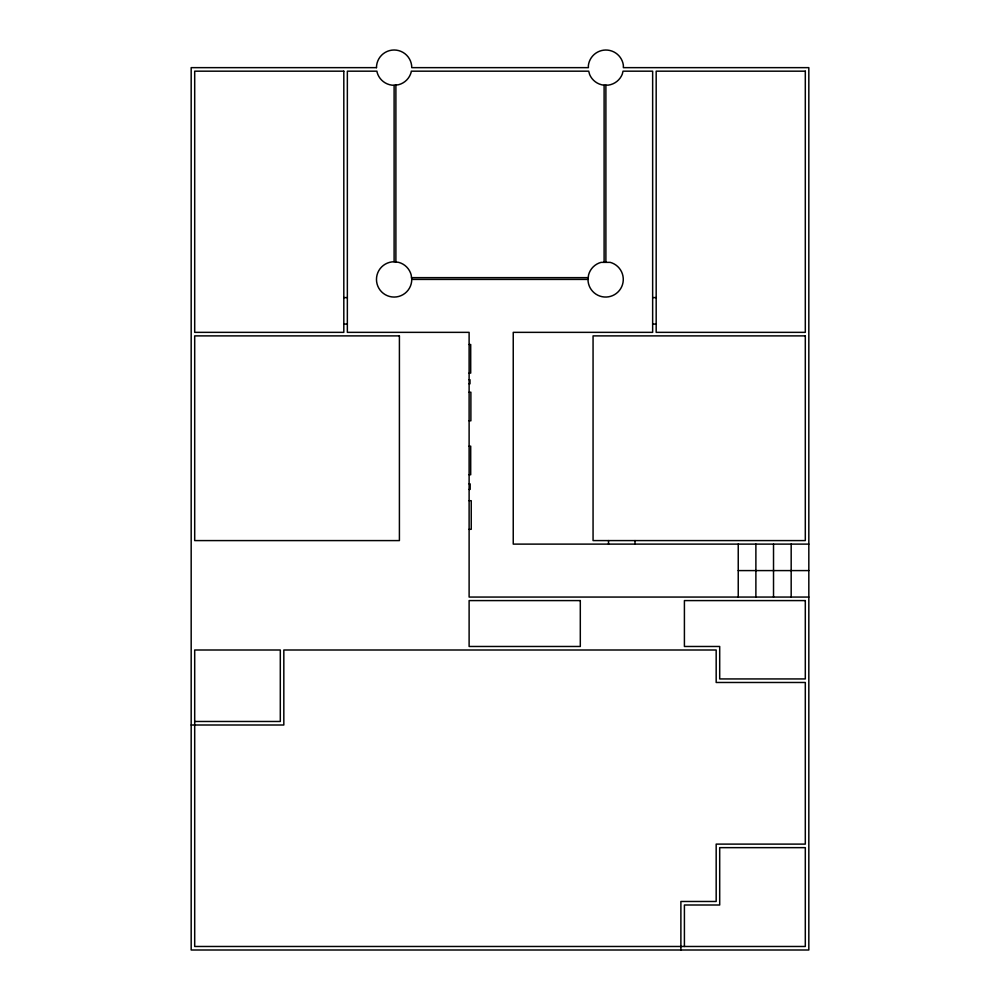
<?xml version="1.0" encoding="UTF-8"?>
<svg xmlns="http://www.w3.org/2000/svg" width="1000" height="1000" viewBox="0 0 1000 1000"><rect width="100%" height="100%" fill="white"/><g stroke="black" fill="none" stroke-linecap="round" stroke-linejoin="round"><path stroke-width="1.5" d="M587.987 279.413L588.587 274.85A17.65 17.65 0 0 1 601.062 262.362L610.2 262.362A17.65 17.65 0 0 1 623.013 282.475A17.65 17.65 0 0 1 604.087 296.988A17.65 17.65 0 0 1 587.987 279.413L411.763 279.413A17.65 17.65 0 0 1 394.113 297.062A17.65 17.65 0 0 1 376.475 279.413A17.65 17.65 0 0 1 394.113 261.762L394.113 85.3A17.65 17.65 0 0 1 377.075 72.213L376.938 71.175L347.35 71.175L347.35 332.35L469.113 332.35L469.113 597.062L808.825 597.062M394.113 85.3L398.688 84.688A17.65 17.65 0 0 0 411.163 72.213L411.3 71.175L588.7 71.175L589.663 74.612A17.65 17.65 0 0 0 603.8 85.175L608.413 85.113A17.65 17.65 0 0 0 622.275 74.188L623.038 71.175L652.65 71.175L652.65 332.35L513.237 332.35L513.237 544.113L808.825 544.113M411.538 277.65L588.212 277.65M343.812 297.6L347.35 297.6M652.65 297.6L656.175 297.6M343.812 324.075L347.35 324.075M652.65 324.075L656.175 324.075M469.113 344.513L470.7 344.513L470.7 373.1L469.113 373.1M469.113 379.75L470 379.75L470 383.812L469.113 383.812M469.113 392.212L470.887 392.212L470.887 420.8L469.113 420.8M469.113 446.163L470.7 446.163L470.7 474.75L469.113 474.75M469.113 483.913L470.175 483.913L470.175 489.375L469.113 489.375M469.113 500.712L471.238 500.712L471.238 529.3L469.113 529.3M738.238 570.588L808.825 570.588M194.7 721.475L280.3 721.475L280.3 650L194.7 650L194.7 946.475L805.3 946.475L805.3 847.65L719.7 847.65L719.7 905L684.412 905L684.412 946.475M191.175 725L283.825 725L283.825 650L716.175 650L716.175 682.475L805.3 682.475L805.3 844.112L716.175 844.112L716.175 901.475L680.888 901.475L680.888 950M394.113 261.762L398.688 262.362A17.65 17.65 0 0 1 411.163 274.85L411.763 279.413M791.175 544.113L791.175 597.062M773.525 544.113L773.525 597.062M755.888 544.113L755.888 597.062M738.238 544.113L738.238 597.062M635 540.588L635 544.113M608.525 540.588L608.525 544.113M605.887 85.15L605.887 261.8M604.113 85.162L604.113 261.962M395.887 85.062L395.887 262M376.475 67.65L191.175 67.65L191.175 950L808.825 950L808.825 67.65L623.375 67.65L623.35 65.125A17.65 17.65 0 0 0 588.362 65.562L588.387 67.65L411.763 67.65A17.65 17.65 0 0 0 394.113 50A17.65 17.65 0 0 0 376.475 67.65M343.812 71.175L194.7 71.175L194.7 332.35L343.812 332.35L343.812 71.175M805.3 71.175L656.175 71.175L656.175 332.35L805.3 332.35L805.3 71.175M399.412 335.887L194.7 335.887L194.7 540.588L399.412 540.588L399.412 335.887M805.3 335.887L593.062 335.887L593.062 540.588L805.3 540.588L805.3 335.887M580.3 600.588L469.113 600.588L469.113 646.475L580.3 646.475L580.3 600.588M805.3 600.588L684.412 600.588L684.412 646.475L719.7 646.475L719.7 678.938L805.3 678.938L805.3 600.588"/></g></svg>
